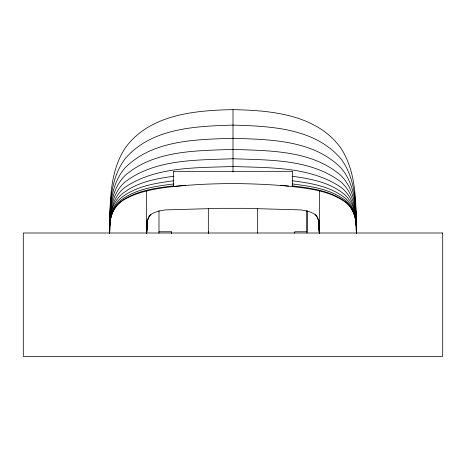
<?xml version="1.0" encoding="UTF-8"?>
<svg xmlns="http://www.w3.org/2000/svg" width="466" height="466" viewBox="0 0 466 466"><rect width="100%" height="100%" fill="white"/><g stroke="black" fill="none" stroke-linecap="round" stroke-linejoin="round"><path stroke-width="0.7" d="M171.325 231.765L171.325 233.216L171.325 231.765L158.988 231.765M208.331 233.216L208.331 231.765M148.747 216.871L147.343 220.564L146.65 233C147.314 226.389 145.707 217.931 152.178 213.661C156.174 211.407 160.811 210.58 165.302 209.91L220.686 208.331L245.314 208.331L300.698 209.91C305.189 210.58 309.826 211.407 313.822 213.661C320.293 217.931 318.686 226.389 319.35 233L319.35 191.019M147.308 220.103L146.65 233L146.784 226.575M146.965 226.045L146.65 233L146.65 191.019M147.035 221.665L147.081 220.249M146.65 233L146.93 225.946M147.011 223.831L147.151 220.307M147.029 224.653L147.215 220.482M110.063 221.979C111.013 212.426 116.646 203.724 125.069 199.075C143.505 189.114 164.947 187.46 185.404 185.241M148.986 216.259L150.809 214.407M173.905 176.23C155.399 178.758 135.35 182.34 120.886 195.056A33.575 33.575 0 0 0 111.572 210.865L110.063 219.538L109.65 233C110.087 204.481 108.91 173.148 125.069 148.194C149.219 114.473 194.788 110.343 233 109.65C271.212 110.343 316.781 114.473 340.931 148.194C357.09 173.148 355.913 204.481 356.35 233C356.84 221.653 354.801 208.727 345.114 201.487C329.846 190.507 310.304 188.025 292.095 185.847M173.905 180.744C155.545 183.115 135.728 186.15 120.886 198.079C110.85 206.566 109.289 220.663 109.65 233C109.924 207.935 109.254 179.911 125.069 158.83C151.205 128.022 195.528 126.169 233 125.115C270.472 126.169 314.795 128.022 340.931 158.83C356.746 179.911 356.076 207.935 356.35 233C356.787 221.286 354.941 207.912 345.114 200.205C330.004 188.864 310.356 186.179 292.095 183.924M173.905 183.924C155.644 186.179 135.996 188.864 120.886 200.205C111.059 207.912 109.213 221.286 109.65 233C109.743 210.83 109.656 185.625 125.069 167.876C152.93 139.852 196.017 139.561 233 138.274C269.983 139.561 313.07 139.852 340.931 167.876C356.344 185.625 356.257 210.83 356.35 233C356.711 220.663 355.15 206.566 345.114 198.079C330.272 186.15 310.455 183.115 292.095 180.744M173.905 185.847C155.696 188.025 136.154 190.507 120.886 201.487C111.199 208.727 109.161 221.653 109.65 233C109.539 213.23 110.11 190.437 125.069 175.519C154.368 150.081 196.343 150.803 233 149.394C269.657 150.803 311.632 150.081 340.931 175.519C355.89 190.437 356.461 213.23 356.35 233L355.937 219.538L354.428 210.865A33.575 33.575 0 0 0 345.114 195.062C330.656 182.334 310.601 178.758 292.095 176.23M280.596 185.241C302.434 187.926 326.456 188.899 345.114 201.941C351.422 206.706 354.976 214.249 355.937 221.979M288.565 186.132C250.335 182.783 211.657 182.625 173.463 186.575L173.416 171.325L292.584 171.325L292.537 186.581M315.191 214.407L317.014 216.259M317.253 216.871L318.657 220.564L319.35 233L318.692 220.103M318.785 220.482L318.971 224.653M319.035 226.045L319.35 233L319.216 226.575M318.849 220.307L318.989 223.831M319.07 225.946L319.35 233M318.919 220.249L318.965 221.665M307.012 233.216L307.012 210.719L307.012 231.765L294.675 231.765L294.675 233.216M257.669 208.547L257.669 233.216M233 109.65L233 172.03M208.331 208.547L208.331 233.163M158.988 210.719L158.988 233.216M110.063 216.416L109.65 233C109.131 216.777 111.129 197.84 125.069 187.274C156.489 166.222 196.699 167.941 233 166.49C269.301 167.941 309.511 166.222 340.931 187.274C354.871 197.84 356.869 216.777 356.35 233C356.665 215.199 355.389 194.479 340.931 181.95C310.449 158.842 269.441 160.193 233 158.743C196.559 160.193 155.551 158.842 125.069 181.95C115.16 190.547 111.054 203.712 110.063 216.416M442.7 233L23.3 233L23.3 356.35L442.7 356.35L442.7 233"/></g></svg>
